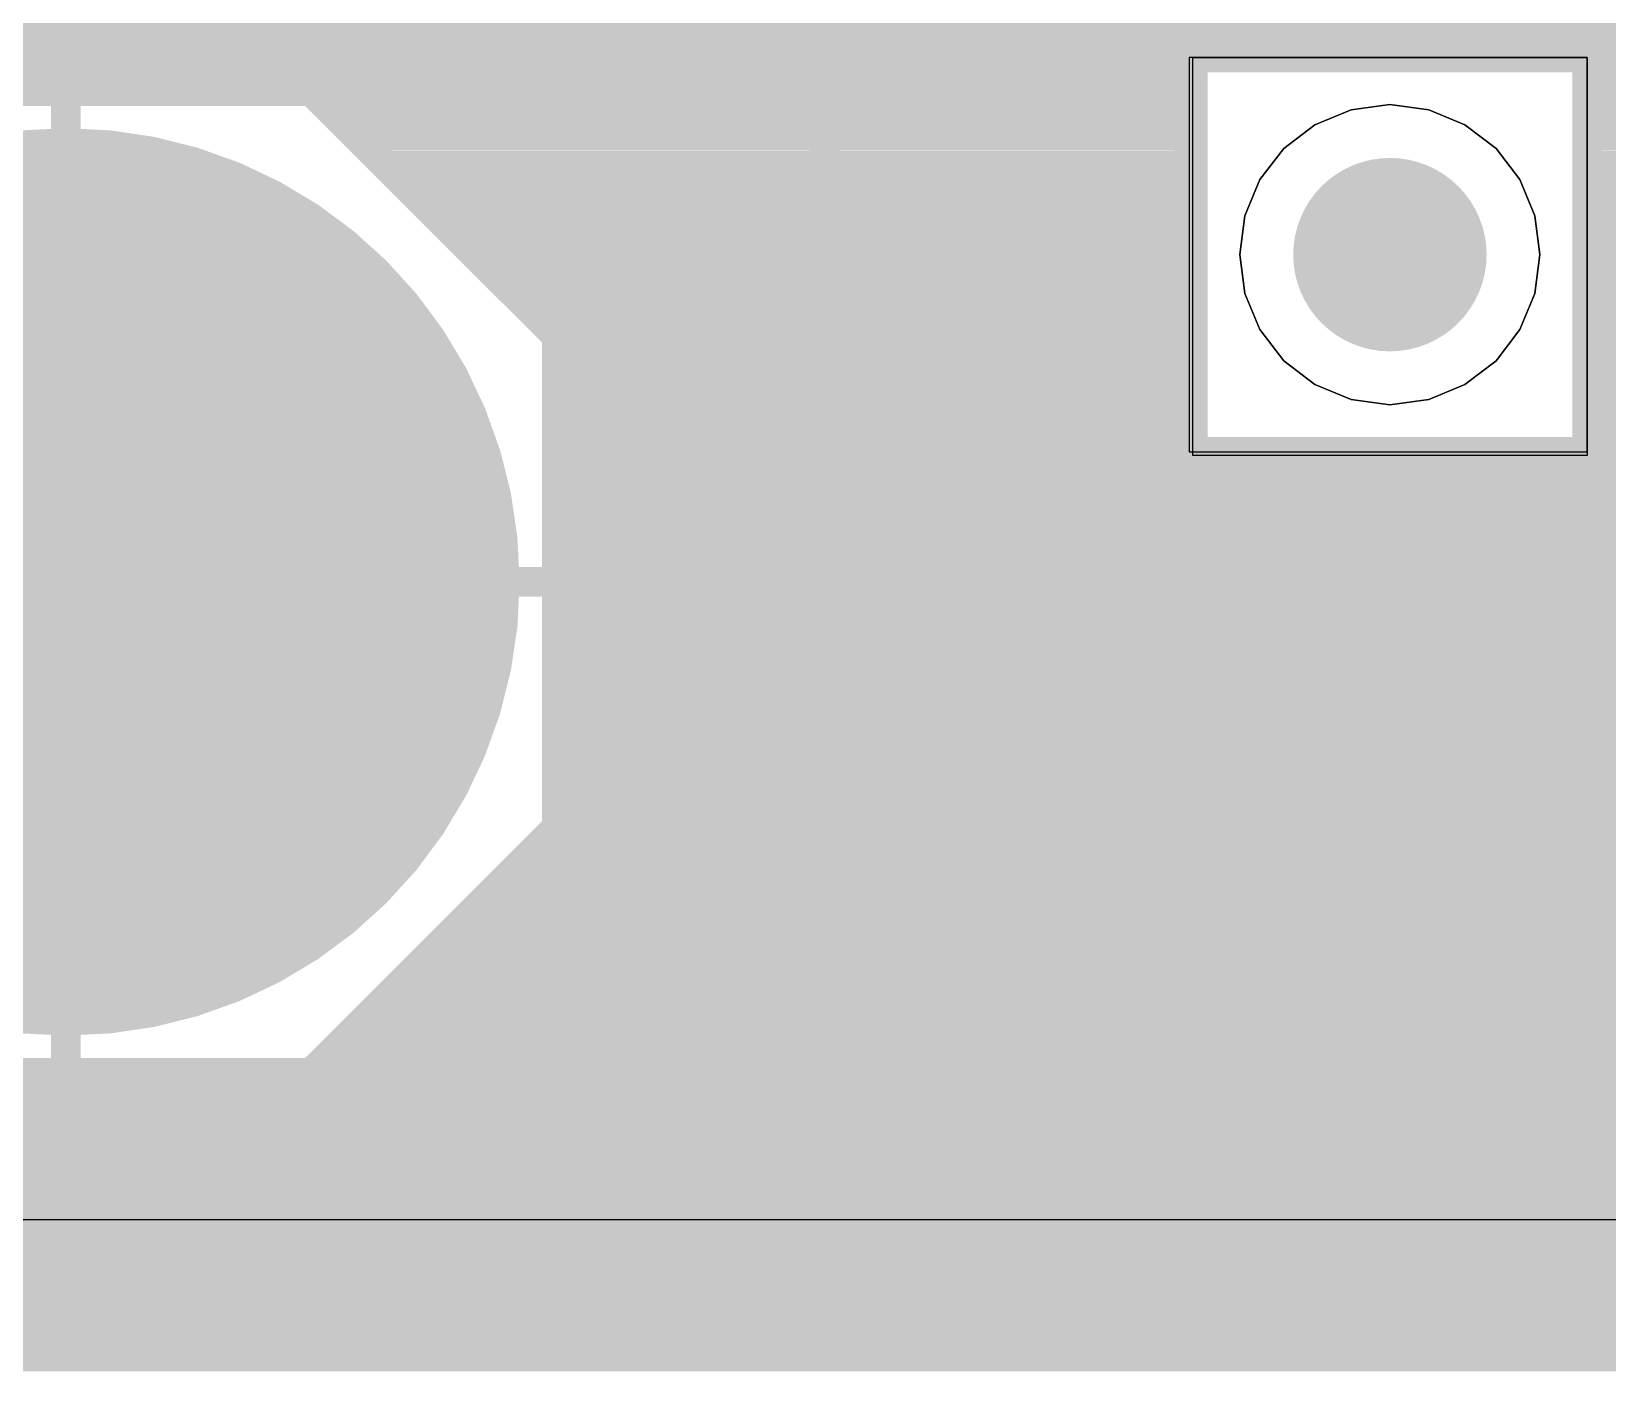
# Model space of a CAD drawing. Header units: millimetres. Extents: x 0.11 to 5.67, y 0.55 to 4.24.
# Drawn here: x 4.7842 to 5.2013, y 0.6011 to 0.9557 of the extents above; entities that cross this region are included whole.
import ezdxf

# ---------------------------------------------------------------- set-up
doc = ezdxf.new("R2010")
doc.units = ezdxf.units.MM
doc.header["$MEASUREMENT"] = 0
for name, color, linetype in [('BottomLayer', 5, 'Continuous'), ('BottomSolder', 6, 'Continuous'), ('InternalPlane1', 76, 'Continuous'), ('InternalPlane2', 16, 'Continuous'), ('KeepOutLayer', 6, 'Continuous'), ('MultiLayer', 9, 'Continuous'), ('PadHoleLayer', 156, 'Continuous'), ('TopLayer', 1, 'Continuous'), ('TopOverlay', 2, 'Continuous'), ('TopSolder', 216, 'Continuous')]:
    doc.layers.add(name, color=color, linetype=linetype)

# ---------------------------------------------------------------- blocks, each defined once
blk = doc.blocks.new('REPER1_2_18')
at = {"layer": 'TopLayer'}
for p, q in [((-0.05315, 0.05217), (-0.05315, -0.05217)), ((0.05217, 0.05217), (-0.05315, 0.05217)), ((0.05217, -0.05217), (0.05217, 0.05217)), ((-0.05315, -0.05217), (0.05217, -0.05217))]:
    blk.add_line(p, q, dxfattribs=at)
at = {"layer": 'TopLayer', "const_width": 0.02362}
blk.add_lwpolyline([(-0.01181, 0, 1), (0.01181, 0, 1)], format="xyb", close=True, dxfattribs=at)
at = {"layer": 'TopSolder'}
for p, q in [((-0.01028, 0.03836), (-0.01985, 0.03439)), ((0, 0.03971), (-0.01028, 0.03836)), ((0, 0.03971), (0, 0.03971)), ((0.01028, 0.03836), (0, 0.03971)), ((0.01985, 0.03439), (0.01028, 0.03836)), ((-0.01985, 0.03439), (-0.02808, 0.02808)), ((0.02808, 0.02808), (0.01985, 0.03439)), ((-0.02808, 0.02808), (-0.03439, 0.01985)), ((0.03439, 0.01985), (0.02808, 0.02808)), ((-0.03439, 0.01985), (-0.03836, 0.01028)), ((0.03836, 0.01028), (0.03439, 0.01985)), ((-0.03836, 0.01028), (-0.03971, 0)), ((0.03971, 0), (0.03836, 0.01028)), ((-0.03971, 0), (-0.03836, -0.01028)), ((0.03836, -0.01028), (0.03971, 0)), ((-0.03836, -0.01028), (-0.03439, -0.01985)), ((0.03439, -0.01985), (0.03836, -0.01028)), ((-0.03439, -0.01985), (-0.02808, -0.02808)), ((0.02808, -0.02808), (0.03439, -0.01985)), ((-0.02808, -0.02808), (-0.01985, -0.03439)), ((0.01985, -0.03439), (0.02808, -0.02808)), ((-0.01985, -0.03439), (-0.01028, -0.03836)), ((0.01028, -0.03836), (0.01985, -0.03439)), ((-0.01028, -0.03836), (0, -0.03971)), ((0, -0.03971), (0.01028, -0.03836)), ((0, -0.03971), (0, -0.03971))]:
    blk.add_line(p, q, dxfattribs=at)
at = {"layer": 'TopSolder', "const_width": 0.02559}
blk.add_lwpolyline([(-0.0128, 0, 1), (0.0128, 0, 1)], format="xyb", close=True, dxfattribs=at)
blk = doc.blocks.new('REPER1_2_B_89')
at = {"layer": 'BottomLayer'}
for p, q in [((-0.05315, -0.05217), (-0.05315, 0.05217)), ((-0.05315, 0.05217), (0.05217, 0.05217)), ((0.05217, 0.05217), (0.05217, -0.05217)), ((0.05217, -0.05217), (-0.05315, -0.05217))]:
    blk.add_line(p, q, dxfattribs=at)
at = {"layer": 'BottomLayer', "const_width": 0.02362}
blk.add_lwpolyline([(-0.01181, 0, 1), (0.01181, 0, 1)], format="xyb", close=True, dxfattribs=at)
at = {"layer": 'BottomSolder'}
for p, q in [((-0.01985, 0.03439), (-0.01028, 0.03836)), ((-0.01028, 0.03836), (0, 0.03971)), ((0, 0.03971), (0, 0.03971)), ((0, 0.03971), (0.01028, 0.03836)), ((0.01028, 0.03836), (0.01985, 0.03439)), ((-0.02808, 0.02808), (-0.01985, 0.03439)), ((0.01985, 0.03439), (0.02808, 0.02808)), ((-0.03439, 0.01985), (-0.02808, 0.02808)), ((0.02808, 0.02808), (0.03439, 0.01985)), ((-0.03836, 0.01028), (-0.03439, 0.01985)), ((0.03439, 0.01985), (0.03836, 0.01028)), ((-0.03971, 0), (-0.03836, 0.01028)), ((0.03836, 0.01028), (0.03971, 0)), ((-0.03836, -0.01028), (-0.03971, 0)), ((0.03971, 0), (0.03836, -0.01028)), ((-0.03439, -0.01985), (-0.03836, -0.01028)), ((0.03836, -0.01028), (0.03439, -0.01985)), ((-0.02808, -0.02808), (-0.03439, -0.01985)), ((0.03439, -0.01985), (0.02808, -0.02808)), ((-0.01985, -0.03439), (-0.02808, -0.02808)), ((0.02808, -0.02808), (0.01985, -0.03439)), ((-0.01028, -0.03836), (-0.01985, -0.03439)), ((0.01985, -0.03439), (0.01028, -0.03836)), ((0, -0.03971), (-0.01028, -0.03836)), ((0.01028, -0.03836), (0, -0.03971)), ((0, -0.03971), (0, -0.03971))]:
    blk.add_line(p, q, dxfattribs=at)
at = {"layer": 'BottomSolder', "const_width": 0.02559}
blk.add_lwpolyline([(-0.0128, 0, 1), (0.0128, 0, 1)], format="xyb", close=True, dxfattribs=at)

msp = doc.modelspace()

# ---------------------------------------------------------------- linework, layer by layer
at = {"layer": 'BottomLayer', "const_width": 0.00787}
for points in [[(4.24951, 0.95964), (5.40945, 0.95964)], [(4.24951, 0.95177), (5.40945, 0.95177)], [(5.09154, 0.94882), (5.19587, 0.94882)], [(5.09154, 0.8435), (5.09154, 0.94882)], [(5.19587, 0.8435), (5.19587, 0.94882)], [(4.24951, 0.94389), (5.09154, 0.94389)], [(5.19587, 0.94389), (5.40945, 0.94389)], [(4.72835, 0.93996), (4.85827, 0.93996)], [(4.85827, 0.93996), (4.92323, 0.875)], [(4.79331, 0.81004), (4.79331, 0.93602)], [(4.86221, 0.93602), (5.09154, 0.93602)], [(5.19587, 0.93602), (5.40945, 0.93602)], [(4.87008, 0.92815), (5.09154, 0.92815)], [(5.19587, 0.92815), (5.40945, 0.92815)], [(4.87796, 0.92027), (5.09154, 0.92027)], [(5.19587, 0.92027), (5.40945, 0.92027)], [(4.88583, 0.9124), (5.09154, 0.9124)], [(5.19587, 0.9124), (5.40945, 0.9124)], [(4.8937, 0.90452), (5.09154, 0.90452)], [(5.19587, 0.90452), (5.40945, 0.90452)], [(4.90158, 0.89665), (5.09154, 0.89665)], [(5.19587, 0.89665), (5.40945, 0.89665)], [(4.90945, 0.88878), (5.09154, 0.88878)], [(5.19587, 0.88878), (5.40945, 0.88878)], [(4.91733, 0.8809), (5.09154, 0.8809)], [(5.19587, 0.8809), (5.40945, 0.8809)], [(4.92323, 0.74508), (4.92323, 0.875)], [(4.92323, 0.87303), (5.09154, 0.87303)], [(5.19587, 0.87303), (5.40945, 0.87303)], [(4.92323, 0.86515), (5.09154, 0.86515)], [(5.19587, 0.86515), (5.40945, 0.86515)], [(4.92323, 0.85728), (5.09154, 0.85728)], [(5.19587, 0.85728), (5.40945, 0.85728)], [(4.92323, 0.84941), (5.09154, 0.84941)], [(5.19587, 0.84941), (5.40945, 0.84941)], [(5.09154, 0.8435), (5.19587, 0.8435)], [(4.92323, 0.84153), (5.40945, 0.84153)], [(4.92323, 0.83366), (5.40945, 0.83366)], [(4.92323, 0.82578), (5.40945, 0.82578)], [(4.92323, 0.81791), (5.40945, 0.81791)], [(4.66732, 0.81004), (4.79331, 0.81004)], [(4.79331, 0.81004), (4.91929, 0.81004)], [(4.79331, 0.68406), (4.79331, 0.81004)], [(4.92323, 0.81004), (5.40945, 0.81004)], [(4.92323, 0.80216), (5.40945, 0.80216)], [(4.92323, 0.79429), (5.40945, 0.79429)], [(4.92323, 0.78641), (5.40945, 0.78641)], [(4.92323, 0.77854), (5.40945, 0.77854)], [(4.92323, 0.77067), (5.40945, 0.77067)], [(4.92323, 0.76279), (5.40945, 0.76279)], [(4.92323, 0.75492), (5.40945, 0.75492)], [(4.92323, 0.74704), (5.40945, 0.74704)], [(4.85827, 0.68012), (4.92323, 0.74508)], [(4.91732, 0.73917), (5.40945, 0.73917)], [(4.90945, 0.7313), (5.40945, 0.7313)], [(4.90157, 0.72342), (5.40945, 0.72342)], [(4.8937, 0.71555), (5.40945, 0.71555)], [(4.88582, 0.70767), (5.40945, 0.70767)], [(4.87795, 0.6998), (5.40945, 0.6998)], [(4.87008, 0.69193), (5.40945, 0.69193)], [(4.72835, 0.68012), (4.85827, 0.68012)], [(4.8622, 0.68405), (5.40945, 0.68405)], [(3.98867, 0.67618), (5.40945, 0.67618)], [(3.97062, 0.6683), (5.40945, 0.6683)], [(3.58563, 0.66043), (5.40945, 0.66043)], [(3.58563, 0.65256), (5.40945, 0.65256)], [(3.58563, 0.64468), (5.40945, 0.64468)], [(3.58563, 0.63878), (5.40945, 0.63878)]]:
    msp.add_lwpolyline(points, dxfattribs=at)
at = {"layer": 'BottomLayer'}
for points, const_width in [([(5.08957, 0.94882, 1), (5.0935, 0.94882, 1)], 0.00394), ([(5.08957, 0.94882, 1), (5.0935, 0.94882, 1)], 0.00394), ([(5.1939, 0.94882, 1), (5.19783, 0.94882, 1)], 0.00394), ([(5.1939, 0.94882, 1), (5.19783, 0.94882, 1)], 0.00394), ([(5.08957, 0.94389, 1), (5.0935, 0.94389, 1)], 0.00394), ([(5.1939, 0.94389, 1), (5.19783, 0.94389, 1)], 0.00394), ([(4.8563, 0.93996, 1), (4.86024, 0.93996, 1)], 0.00394), ([(4.8563, 0.93996, 1), (4.86024, 0.93996, 1)], 0.00394), ([(4.79134, 0.93602, 1), (4.79528, 0.93602, 1)], 0.00394), ([(4.86024, 0.93602, 1), (4.86418, 0.93602, 1)], 0.00394), ([(5.08957, 0.93602, 1), (5.0935, 0.93602, 1)], 0.00394), ([(5.1939, 0.93602, 1), (5.19783, 0.93602, 1)], 0.00394), ([(4.86811, 0.92815, 1), (4.87205, 0.92815, 1)], 0.00394), ([(5.08957, 0.92815, 1), (5.0935, 0.92815, 1)], 0.00394), ([(5.1939, 0.92815, 1), (5.19783, 0.92815, 1)], 0.00394), ([(4.73425, 0.81004, 1), (4.85236, 0.81004, 1)], 0.11811), ([(4.87599, 0.92027, 1), (4.87992, 0.92027, 1)], 0.00394), ([(5.08957, 0.92027, 1), (5.0935, 0.92027, 1)], 0.00394), ([(5.1939, 0.92027, 1), (5.19783, 0.92027, 1)], 0.00394), ([(4.88386, 0.9124, 1), (4.8878, 0.9124, 1)], 0.00394), ([(5.08957, 0.9124, 1), (5.0935, 0.9124, 1)], 0.00394), ([(5.1939, 0.9124, 1), (5.19783, 0.9124, 1)], 0.00394), ([(4.89174, 0.90452, 1), (4.89567, 0.90452, 1)], 0.00394), ([(5.08957, 0.90452, 1), (5.0935, 0.90452, 1)], 0.00394), ([(5.1939, 0.90452, 1), (5.19783, 0.90452, 1)], 0.00394), ([(4.89961, 0.89665, 1), (4.90355, 0.89665, 1)], 0.00394), ([(5.08957, 0.89665, 1), (5.0935, 0.89665, 1)], 0.00394), ([(5.1939, 0.89665, 1), (5.19783, 0.89665, 1)], 0.00394), ([(4.90748, 0.88878, 1), (4.91142, 0.88878, 1)], 0.00394), ([(5.08957, 0.88878, 1), (5.0935, 0.88878, 1)], 0.00394), ([(5.1939, 0.88878, 1), (5.19783, 0.88878, 1)], 0.00394), ([(4.91536, 0.8809, 1), (4.91929, 0.8809, 1)], 0.00394), ([(5.08957, 0.8809, 1), (5.0935, 0.8809, 1)], 0.00394), ([(5.1939, 0.8809, 1), (5.19783, 0.8809, 1)], 0.00394), ([(4.92126, 0.875, 1), (4.9252, 0.875, 1)], 0.00394), ([(4.92126, 0.875, 1), (4.9252, 0.875, 1)], 0.00394), ([(4.92126, 0.87303, 1), (4.9252, 0.87303, 1)], 0.00394), ([(5.08957, 0.87303, 1), (5.0935, 0.87303, 1)], 0.00394), ([(5.1939, 0.87303, 1), (5.19783, 0.87303, 1)], 0.00394), ([(4.92126, 0.86515, 1), (4.9252, 0.86515, 1)], 0.00394), ([(5.08957, 0.86515, 1), (5.0935, 0.86515, 1)], 0.00394), ([(5.1939, 0.86515, 1), (5.19783, 0.86515, 1)], 0.00394), ([(4.92126, 0.85728, 1), (4.9252, 0.85728, 1)], 0.00394), ([(5.08957, 0.85728, 1), (5.0935, 0.85728, 1)], 0.00394), ([(5.1939, 0.85728, 1), (5.19783, 0.85728, 1)], 0.00394), ([(4.92126, 0.84941, 1), (4.9252, 0.84941, 1)], 0.00394), ([(5.08957, 0.84941, 1), (5.0935, 0.84941, 1)], 0.00394), ([(5.1939, 0.84941, 1), (5.19783, 0.84941, 1)], 0.00394), ([(5.08957, 0.8435, 1), (5.0935, 0.8435, 1)], 0.00394), ([(5.08957, 0.8435, 1), (5.0935, 0.8435, 1)], 0.00394), ([(5.1939, 0.8435, 1), (5.19783, 0.8435, 1)], 0.00394), ([(5.1939, 0.8435, 1), (5.19783, 0.8435, 1)], 0.00394), ([(4.92126, 0.84153, 1), (4.9252, 0.84153, 1)], 0.00394), ([(4.92126, 0.83366, 1), (4.9252, 0.83366, 1)], 0.00394), ([(4.92126, 0.82578, 1), (4.9252, 0.82578, 1)], 0.00394), ([(4.92126, 0.81791, 1), (4.9252, 0.81791, 1)], 0.00394), ([(4.79134, 0.81004, 1), (4.79528, 0.81004, 1)], 0.00394), ([(4.79134, 0.81004, 1), (4.79528, 0.81004, 1)], 0.00394), ([(4.79134, 0.81004, 1), (4.79528, 0.81004, 1)], 0.00394), ([(4.79134, 0.81004, 1), (4.79528, 0.81004, 1)], 0.00394), ([(4.91732, 0.81004, 1), (4.92126, 0.81004, 1)], 0.00394), ([(4.92126, 0.81004, 1), (4.9252, 0.81004, 1)], 0.00394), ([(4.92126, 0.80216, 1), (4.9252, 0.80216, 1)], 0.00394), ([(4.92126, 0.79429, 1), (4.9252, 0.79429, 1)], 0.00394), ([(4.92126, 0.78641, 1), (4.9252, 0.78641, 1)], 0.00394), ([(4.92126, 0.77854, 1), (4.9252, 0.77854, 1)], 0.00394), ([(4.92126, 0.77067, 1), (4.9252, 0.77067, 1)], 0.00394), ([(4.92126, 0.76279, 1), (4.9252, 0.76279, 1)], 0.00394), ([(4.92126, 0.75492, 1), (4.9252, 0.75492, 1)], 0.00394), ([(4.92126, 0.74704, 1), (4.9252, 0.74704, 1)], 0.00394), ([(4.92126, 0.74508, 1), (4.9252, 0.74508, 1)], 0.00394), ([(4.92126, 0.74508, 1), (4.9252, 0.74508, 1)], 0.00394), ([(4.91535, 0.73917, 1), (4.91929, 0.73917, 1)], 0.00394), ([(4.90748, 0.7313, 1), (4.91141, 0.7313, 1)], 0.00394), ([(4.8996, 0.72342, 1), (4.90354, 0.72342, 1)], 0.00394), ([(4.89173, 0.71555, 1), (4.89567, 0.71555, 1)], 0.00394), ([(4.88386, 0.70767, 1), (4.88779, 0.70767, 1)], 0.00394), ([(4.87598, 0.6998, 1), (4.87992, 0.6998, 1)], 0.00394), ([(4.86811, 0.69193, 1), (4.87204, 0.69193, 1)], 0.00394), ([(4.79134, 0.68406, 1), (4.79528, 0.68406, 1)], 0.00394), ([(4.8563, 0.68012, 1), (4.86024, 0.68012, 1)], 0.00394), ([(4.8563, 0.68012, 1), (4.86024, 0.68012, 1)], 0.00394), ([(4.86023, 0.68405, 1), (4.86417, 0.68405, 1)], 0.00394)]:
    msp.add_lwpolyline(points, format="xyb", close=True, dxfattribs=dict(at, const_width=const_width))
at = {"layer": 'BottomSolder', "const_width": 0.12008}
msp.add_lwpolyline([(4.73327, 0.81004, 1), (4.85335, 0.81004, 1)], format="xyb", close=True, dxfattribs=at)
at = {"layer": 'InternalPlane1'}
msp.add_line((5.40707, 0.64116), (0.72285, 0.64116), dxfattribs=at)
at = {"layer": 'InternalPlane1', "const_width": 0.01181}
for points in [[(4.74377, 0.88348, -0.305731), (4.84284, 0.88348)], [(4.86675, 0.85957, -0.305731), (4.86675, 0.7605)], [(4.84284, 0.7366, -0.305731), (4.74377, 0.7366)]]:
    msp.add_lwpolyline(points, format="xyb", dxfattribs=at)
at = {"layer": 'InternalPlane1', "const_width": 0.00591}
for points in [[(4.83989, 0.88348, 1), (4.84579, 0.88348, 1)], [(4.86379, 0.85957, 1), (4.8697, 0.85957, 1)], [(4.86379, 0.7605, 1), (4.8697, 0.7605, 1)], [(4.83989, 0.7366, 1), (4.84579, 0.7366, 1)]]:
    msp.add_lwpolyline(points, format="xyb", close=True, dxfattribs=at)
at = {"layer": 'InternalPlane1', "const_width": 0.04}
msp.add_lwpolyline([(0.70276, 0.62106), (5.42717, 0.62106)], dxfattribs=at)
at = {"layer": 'InternalPlane2'}
msp.add_line((5.40707, 0.64116), (0.72285, 0.64116), dxfattribs=at)
for points, const_width in [([(4.75378, 0.81004, 1), (4.83283, 0.81004, 1)], 0.07906), ([(5.20161, 0.73917, 1), (5.22752, 0.73917, 1)], 0.02591)]:
    msp.add_lwpolyline(points, format="xyb", close=True, dxfattribs=dict(at, const_width=const_width))
at = {"layer": 'InternalPlane2', "const_width": 0.04}
msp.add_lwpolyline([(0.70276, 0.62106), (5.42717, 0.62106)], dxfattribs=at)
at = {"layer": 'KeepOutLayer', "const_width": 0.00787}
msp.add_lwpolyline([(0.70276, 0.62106), (5.42717, 0.62106)], dxfattribs=at)
at = {"layer": 'MultiLayer', "const_width": 0.11811}
msp.add_lwpolyline([(4.73425, 0.81004, 1), (4.85236, 0.81004, 1)], format="xyb", close=True, dxfattribs=at)
at = {"layer": 'PadHoleLayer', "const_width": 0.05906}
msp.add_lwpolyline([(4.76378, 0.81004, 1), (4.82283, 0.81004, 1)], format="xyb", close=True, dxfattribs=at)
at = {"layer": 'TopLayer', "const_width": 0.00787}
for points in [[(4.09154, 0.95964), (5.40945, 0.95964)], [(4.09154, 0.95177), (5.40945, 0.95177)], [(5.09055, 0.94882), (5.19587, 0.94882)], [(5.09055, 0.94882), (5.09055, 0.84449)], [(5.19587, 0.94882), (5.19587, 0.84449)], [(4.09154, 0.94389), (5.09055, 0.94389)], [(5.19587, 0.94389), (5.40945, 0.94389)], [(4.72835, 0.93996), (4.85827, 0.93996)], [(4.85827, 0.93996), (4.92323, 0.875)], [(4.79331, 0.81004), (4.79331, 0.93602)], [(4.86221, 0.93602), (5.09055, 0.93602)], [(5.19587, 0.93602), (5.40945, 0.93602)], [(4.87008, 0.92815), (5.09055, 0.92815)], [(5.19587, 0.92815), (5.40945, 0.92815)], [(4.87796, 0.92027), (5.09055, 0.92027)], [(5.19587, 0.92027), (5.40945, 0.92027)], [(4.88583, 0.9124), (5.09055, 0.9124)], [(5.19587, 0.9124), (5.40945, 0.9124)], [(4.8937, 0.90452), (5.09055, 0.90452)], [(5.19587, 0.90452), (5.40945, 0.90452)], [(4.90158, 0.89665), (5.09055, 0.89665)], [(5.19587, 0.89665), (5.40945, 0.89665)], [(4.90945, 0.88878), (5.09055, 0.88878)], [(5.19587, 0.88878), (5.40945, 0.88878)], [(4.91733, 0.8809), (5.09055, 0.8809)], [(5.19587, 0.8809), (5.40945, 0.8809)], [(4.92323, 0.74508), (4.92323, 0.875)], [(4.92323, 0.87303), (5.09055, 0.87303)], [(5.19587, 0.87303), (5.40945, 0.87303)], [(4.92323, 0.86515), (5.09055, 0.86515)], [(5.19587, 0.86515), (5.40945, 0.86515)], [(4.92323, 0.85728), (5.09055, 0.85728)], [(5.19587, 0.85728), (5.40945, 0.85728)], [(4.92323, 0.84941), (5.09055, 0.84941)], [(5.19587, 0.84941), (5.40945, 0.84941)], [(5.09055, 0.84449), (5.19587, 0.84449)], [(4.92323, 0.84153), (5.40945, 0.84153)], [(4.92323, 0.83366), (5.40945, 0.83366)], [(4.92323, 0.82578), (5.40945, 0.82578)], [(4.92323, 0.81791), (5.40945, 0.81791)], [(4.66732, 0.81004), (4.79331, 0.81004)], [(4.79331, 0.81004), (4.91929, 0.81004)], [(4.79331, 0.68406), (4.79331, 0.81004)], [(4.92323, 0.81004), (5.40945, 0.81004)], [(4.92323, 0.80216), (5.40945, 0.80216)], [(4.92323, 0.79429), (5.40945, 0.79429)], [(4.92323, 0.78641), (5.40945, 0.78641)], [(4.92323, 0.77854), (5.40945, 0.77854)], [(4.92323, 0.77067), (5.40945, 0.77067)], [(4.92323, 0.76279), (5.40945, 0.76279)], [(4.92323, 0.75492), (5.40945, 0.75492)], [(4.92323, 0.74704), (5.40945, 0.74704)], [(4.85827, 0.68012), (4.92323, 0.74508)], [(4.91732, 0.73917), (5.40945, 0.73917)], [(4.90945, 0.7313), (5.40945, 0.7313)], [(4.90157, 0.72342), (5.40945, 0.72342)], [(4.8937, 0.71555), (5.40945, 0.71555)], [(4.88582, 0.70767), (5.40945, 0.70767)], [(4.87795, 0.6998), (5.40945, 0.6998)], [(4.87008, 0.69193), (5.40945, 0.69193)], [(4.72835, 0.68012), (4.85827, 0.68012)], [(4.8622, 0.68405), (5.40945, 0.68405)], [(3.98867, 0.67618), (5.40945, 0.67618)], [(3.97062, 0.6683), (5.40945, 0.6683)], [(3.77152, 0.66043), (5.40945, 0.66043)], [(3.76362, 0.65256), (5.40945, 0.65256)], [(2.10733, 0.64468), (5.40945, 0.64468)], [(0.72047, 0.63878), (5.40945, 0.63878)]]:
    msp.add_lwpolyline(points, dxfattribs=at)
at = {"layer": 'TopLayer'}
for points, const_width in [([(5.08858, 0.94882, 1), (5.09252, 0.94882, 1)], 0.00394), ([(5.08858, 0.94882, 1), (5.09252, 0.94882, 1)], 0.00394), ([(5.1939, 0.94882, 1), (5.19783, 0.94882, 1)], 0.00394), ([(5.1939, 0.94882, 1), (5.19783, 0.94882, 1)], 0.00394), ([(5.08858, 0.94389, 1), (5.09252, 0.94389, 1)], 0.00394), ([(5.1939, 0.94389, 1), (5.19783, 0.94389, 1)], 0.00394), ([(4.8563, 0.93996, 1), (4.86024, 0.93996, 1)], 0.00394), ([(4.8563, 0.93996, 1), (4.86024, 0.93996, 1)], 0.00394), ([(4.79134, 0.93602, 1), (4.79528, 0.93602, 1)], 0.00394), ([(4.86024, 0.93602, 1), (4.86418, 0.93602, 1)], 0.00394), ([(5.08858, 0.93602, 1), (5.09252, 0.93602, 1)], 0.00394), ([(5.1939, 0.93602, 1), (5.19783, 0.93602, 1)], 0.00394), ([(4.86811, 0.92815, 1), (4.87205, 0.92815, 1)], 0.00394), ([(5.08858, 0.92815, 1), (5.09252, 0.92815, 1)], 0.00394), ([(5.1939, 0.92815, 1), (5.19783, 0.92815, 1)], 0.00394), ([(4.73425, 0.81004, 1), (4.85236, 0.81004, 1)], 0.11811), ([(4.87599, 0.92027, 1), (4.87992, 0.92027, 1)], 0.00394), ([(5.08858, 0.92027, 1), (5.09252, 0.92027, 1)], 0.00394), ([(5.1939, 0.92027, 1), (5.19783, 0.92027, 1)], 0.00394), ([(4.88386, 0.9124, 1), (4.8878, 0.9124, 1)], 0.00394), ([(5.08858, 0.9124, 1), (5.09252, 0.9124, 1)], 0.00394), ([(5.1939, 0.9124, 1), (5.19783, 0.9124, 1)], 0.00394), ([(4.89174, 0.90452, 1), (4.89567, 0.90452, 1)], 0.00394), ([(5.08858, 0.90452, 1), (5.09252, 0.90452, 1)], 0.00394), ([(5.1939, 0.90452, 1), (5.19783, 0.90452, 1)], 0.00394), ([(4.89961, 0.89665, 1), (4.90355, 0.89665, 1)], 0.00394), ([(5.08858, 0.89665, 1), (5.09252, 0.89665, 1)], 0.00394), ([(5.1939, 0.89665, 1), (5.19783, 0.89665, 1)], 0.00394), ([(4.90748, 0.88878, 1), (4.91142, 0.88878, 1)], 0.00394), ([(5.08858, 0.88878, 1), (5.09252, 0.88878, 1)], 0.00394), ([(5.1939, 0.88878, 1), (5.19783, 0.88878, 1)], 0.00394), ([(4.91536, 0.8809, 1), (4.91929, 0.8809, 1)], 0.00394), ([(5.08858, 0.8809, 1), (5.09252, 0.8809, 1)], 0.00394), ([(5.1939, 0.8809, 1), (5.19783, 0.8809, 1)], 0.00394), ([(4.92126, 0.875, 1), (4.9252, 0.875, 1)], 0.00394), ([(4.92126, 0.875, 1), (4.9252, 0.875, 1)], 0.00394), ([(4.92126, 0.87303, 1), (4.9252, 0.87303, 1)], 0.00394), ([(5.08858, 0.87303, 1), (5.09252, 0.87303, 1)], 0.00394), ([(5.1939, 0.87303, 1), (5.19783, 0.87303, 1)], 0.00394), ([(4.92126, 0.86515, 1), (4.9252, 0.86515, 1)], 0.00394), ([(5.08858, 0.86515, 1), (5.09252, 0.86515, 1)], 0.00394), ([(5.1939, 0.86515, 1), (5.19783, 0.86515, 1)], 0.00394), ([(4.92126, 0.85728, 1), (4.9252, 0.85728, 1)], 0.00394), ([(5.08858, 0.85728, 1), (5.09252, 0.85728, 1)], 0.00394), ([(5.1939, 0.85728, 1), (5.19783, 0.85728, 1)], 0.00394), ([(4.92126, 0.84941, 1), (4.9252, 0.84941, 1)], 0.00394), ([(5.08858, 0.84941, 1), (5.09252, 0.84941, 1)], 0.00394), ([(5.1939, 0.84941, 1), (5.19783, 0.84941, 1)], 0.00394), ([(5.08858, 0.84449, 1), (5.09252, 0.84449, 1)], 0.00394), ([(5.08858, 0.84449, 1), (5.09252, 0.84449, 1)], 0.00394), ([(5.1939, 0.84449, 1), (5.19783, 0.84449, 1)], 0.00394), ([(5.1939, 0.84449, 1), (5.19783, 0.84449, 1)], 0.00394), ([(4.92126, 0.84153, 1), (4.9252, 0.84153, 1)], 0.00394), ([(4.92126, 0.83366, 1), (4.9252, 0.83366, 1)], 0.00394), ([(4.92126, 0.82578, 1), (4.9252, 0.82578, 1)], 0.00394), ([(4.92126, 0.81791, 1), (4.9252, 0.81791, 1)], 0.00394), ([(4.79134, 0.81004, 1), (4.79528, 0.81004, 1)], 0.00394), ([(4.79134, 0.81004, 1), (4.79528, 0.81004, 1)], 0.00394), ([(4.79134, 0.81004, 1), (4.79528, 0.81004, 1)], 0.00394), ([(4.79134, 0.81004, 1), (4.79528, 0.81004, 1)], 0.00394), ([(4.91732, 0.81004, 1), (4.92126, 0.81004, 1)], 0.00394), ([(4.92126, 0.81004, 1), (4.9252, 0.81004, 1)], 0.00394), ([(4.92126, 0.80216, 1), (4.9252, 0.80216, 1)], 0.00394), ([(4.92126, 0.79429, 1), (4.9252, 0.79429, 1)], 0.00394), ([(4.92126, 0.78641, 1), (4.9252, 0.78641, 1)], 0.00394), ([(4.92126, 0.77854, 1), (4.9252, 0.77854, 1)], 0.00394), ([(4.92126, 0.77067, 1), (4.9252, 0.77067, 1)], 0.00394), ([(4.92126, 0.76279, 1), (4.9252, 0.76279, 1)], 0.00394), ([(4.92126, 0.75492, 1), (4.9252, 0.75492, 1)], 0.00394), ([(4.92126, 0.74704, 1), (4.9252, 0.74704, 1)], 0.00394), ([(4.92126, 0.74508, 1), (4.9252, 0.74508, 1)], 0.00394), ([(4.92126, 0.74508, 1), (4.9252, 0.74508, 1)], 0.00394), ([(4.91535, 0.73917, 1), (4.91929, 0.73917, 1)], 0.00394), ([(4.90748, 0.7313, 1), (4.91141, 0.7313, 1)], 0.00394), ([(4.8996, 0.72342, 1), (4.90354, 0.72342, 1)], 0.00394), ([(4.89173, 0.71555, 1), (4.89567, 0.71555, 1)], 0.00394), ([(4.88386, 0.70767, 1), (4.88779, 0.70767, 1)], 0.00394), ([(4.87598, 0.6998, 1), (4.87992, 0.6998, 1)], 0.00394), ([(4.86811, 0.69193, 1), (4.87204, 0.69193, 1)], 0.00394), ([(4.79134, 0.68406, 1), (4.79528, 0.68406, 1)], 0.00394), ([(4.8563, 0.68012, 1), (4.86024, 0.68012, 1)], 0.00394), ([(4.8563, 0.68012, 1), (4.86024, 0.68012, 1)], 0.00394), ([(4.86023, 0.68405, 1), (4.86417, 0.68405, 1)], 0.00394)]:
    msp.add_lwpolyline(points, format="xyb", close=True, dxfattribs=dict(at, const_width=const_width))
at = {"layer": 'TopOverlay', "const_width": 0.00787}
for points in [[(4.99409, 0.65256), (4.99409, 0.99508)], [(4.99409, 0.65256), (5.24705, 0.65256)]]:
    msp.add_lwpolyline(points, dxfattribs=at)
at = {"layer": 'TopOverlay', "const_width": 0.00394}
msp.add_lwpolyline([(4.99213, 0.65256, 1), (4.99606, 0.65256, 1)], format="xyb", close=True, dxfattribs=at)
msp.add_lwpolyline([(4.99213, 0.65256, 1), (4.99606, 0.65256, 1)], format="xyb", close=True, dxfattribs=at)
at = {"layer": 'TopSolder', "const_width": 0.12008}
msp.add_lwpolyline([(4.73327, 0.81004, 1), (4.85335, 0.81004, 1)], format="xyb", close=True, dxfattribs=at)

# ---------------------------------------------------------------- block references
msp.add_blockref('REPER1_2_18', (5.1437, 0.89665))
at = {"rotation": 90}
msp.add_blockref('REPER1_2_B_89', (5.1437, 0.89665), dxfattribs=at)

doc.saveas('drawing.dxf')
